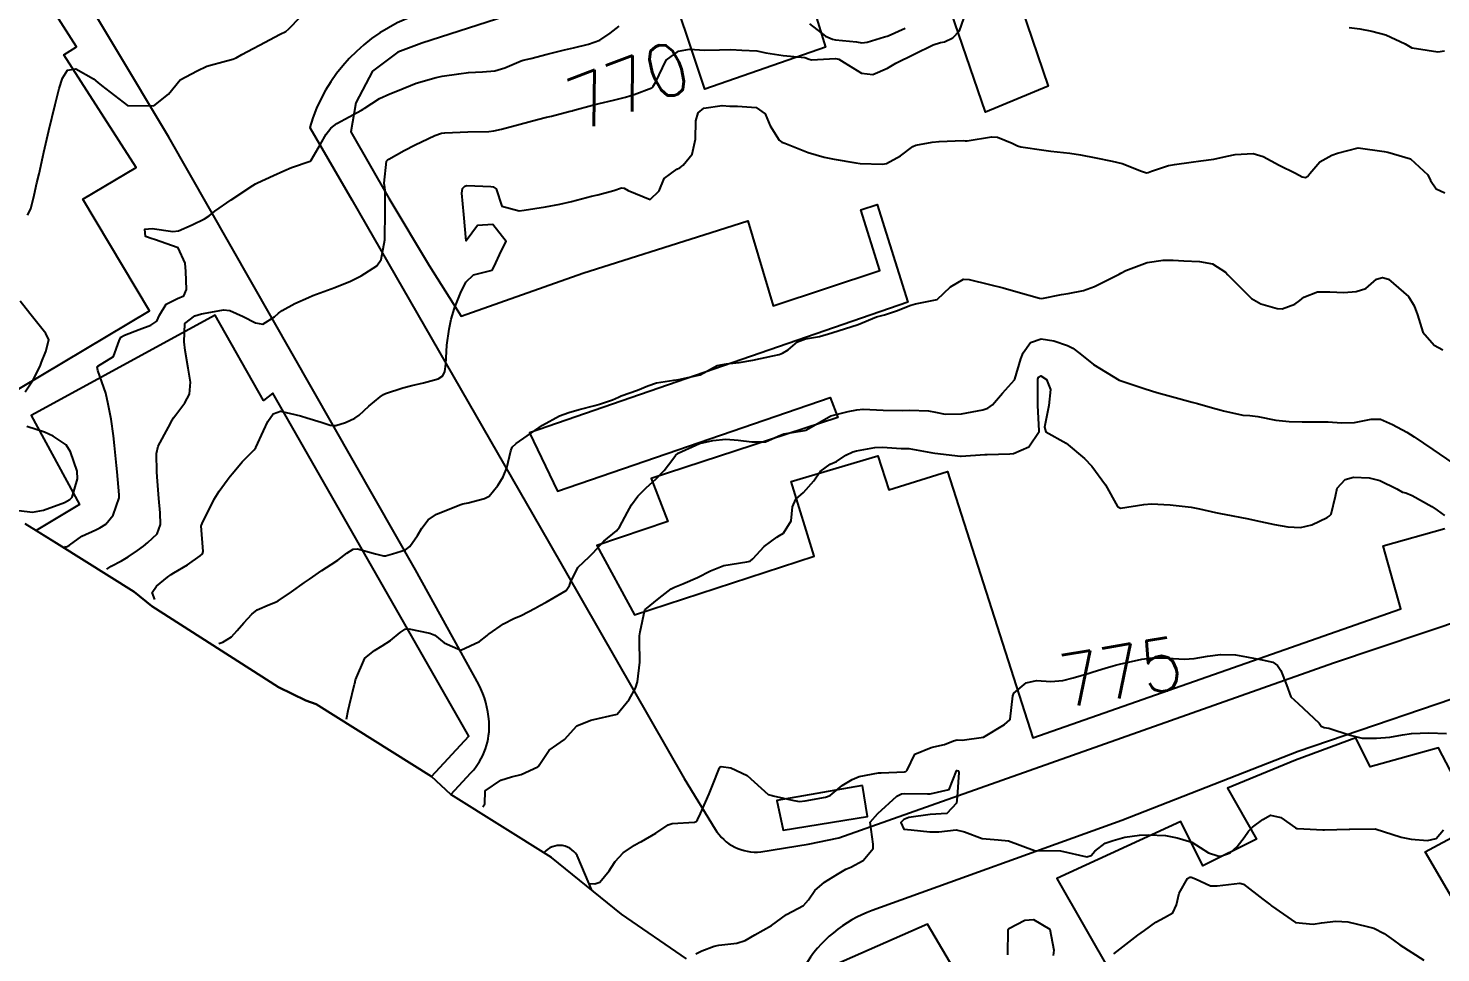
# Model space of a CAD drawing. Header units: metres. Extents: x 318500 to 325275, y 7408834 to 7428799.
# Drawn here: x 322272.1 to 322379.9, y 7421808 to 7421878.7 of the extents above; entities that cross this region are included whole.
import ezdxf
from ezdxf.enums import TextEntityAlignment as Align

# ---------------------------------------------------------------- set-up
doc = ezdxf.new("R2010")
doc.units = ezdxf.units.M
doc.header["$MEASUREMENT"] = 0
for name, color, linetype in [('Area', 45, 'Continuous'), ('Cotas', 45, 'Continuous'), ('Curvas de Nivel 1m', 11, 'Continuous'), ('Curvas de Nivel 5m', 15, 'Continuous'), ('Edificações', 30, 'Continuous'), ('Vias Primárias', 230, 'Continuous')]:
    doc.layers.add(name, color=color, linetype=linetype)
doc.styles.add('Style-STANDARD', font='STANDARD.shx')

msp = doc.modelspace()

# ---------------------------------------------------------------- linework, layer by layer
at = {"layer": 'Area'}
msp.add_lwpolyline([(322322.34, 7421807.56), (322317.37, 7421810.98), (322312.01, 7421815.31), (322304.34, 7421820.13), (322302.86, 7421821.5), (322294.05, 7421827.02), (322293.25, 7421827.3), (322291.18, 7421828.31), (322281.49, 7421834.51), (322280.14, 7421835.61), (322274.42, 7421839.2), (322271.82, 7421840.81)], dxfattribs=at)
at = {"layer": 'Curvas de Nivel 1m', "flags": 128}
for points, elevation in [([(322272.01, 7421864.4), (322272.26, 7421864.87), (322272.51, 7421865.91), (322272.72, 7421866.87), (322272.88, 7421867.56), (322273.17, 7421868.86), (322273.25, 7421869.21), (322273.62, 7421870.86), (322274.12, 7421872.85), (322274.43, 7421874.07), (322274.66, 7421874.85), (322275.06, 7421875.46), (322275.68, 7421875.57), (322277.04, 7421874.81), (322277.38, 7421874.52), (322277.66, 7421874.29), (322279.64, 7421872.78), (322281.64, 7421872.75), (322282.76, 7421873.63), (322283.67, 7421874.72), (322284.96, 7421875.43), (322285.69, 7421875.78), (322287.2, 7421876.19), (322287.69, 7421876.32), (322287.94, 7421876.42), (322288.38, 7421876.66), (322289.23, 7421877.13), (322289.71, 7421877.39), (322291.3, 7421878.21), (322291.72, 7421878.43), (322291.97, 7421878.62), (322292.82, 7421879.52)], 768), ([(322274.83, 7421839.07), (322274.97, 7421839.05), (322275.2, 7421839.18), (322276.15, 7421839.87), (322277.21, 7421840.35), (322277.53, 7421840.49), (322277.98, 7421840.79), (322278.55, 7421841.47), (322279, 7421842.78), (322279.01, 7421843.02), (322278.85, 7421844.78), (322278.8, 7421845.26), (322278.64, 7421846.79), (322278.56, 7421847.53), (322278.38, 7421848.79), (322278.17, 7421849.96), (322277.99, 7421850.79), (322277.38, 7421852.51), (322277.32, 7421852.8), (322277.38, 7421852.86), (322278.58, 7421853.59), (322279, 7421854.78), (322279.12, 7421855.07), (322279.41, 7421855.22), (322280.53, 7421855.65), (322281.42, 7421855.99), (322281.88, 7421856.29), (322282.08, 7421856.74), (322282.58, 7421857.59), (322283.45, 7421858.02), (322283.94, 7421858.22), (322284.15, 7421858.71), (322284.1, 7421860.09), (322284.05, 7421860.71), (322283.5, 7421861.9), (322281.71, 7421862.54), (322281.51, 7421862.58), (322281.02, 7421862.76), (322280.97, 7421863.31), (322281.52, 7421863.37), (322283.1, 7421863.14), (322283.52, 7421863.19), (322284.58, 7421863.65), (322285.53, 7421864.11), (322285.88, 7421864.35), (322286.31, 7421864.69), (322287.55, 7421865.57), (322289.2, 7421866.65), (322289.42, 7421866.78), (322289.56, 7421866.86), (322290.79, 7421867.41), (322291.58, 7421867.79), (322292.15, 7421868.04), (322293.59, 7421868.51), (322293.64, 7421868.54), (322293.67, 7421868.59), (322294.38, 7421869.81), (322294.82, 7421870.58), (322295.17, 7421871.03), (322295.63, 7421871.39), (322297.52, 7421872.42), (322297.64, 7421872.49), (322297.71, 7421872.54), (322298.87, 7421873.3), (322299.66, 7421873.66), (322300.26, 7421873.9), (322301.67, 7421874.49), (322303.22, 7421874.92), (322303.68, 7421875.01), (322304.93, 7421875.19), (322305.68, 7421875.29), (322306.76, 7421875.35), (322307.69, 7421875.42), (322308.45, 7421875.64), (322309.7, 7421876.18), (322309.85, 7421876.23), (322310.44, 7421876.37), (322311.7, 7421876.69), (322313.02, 7421877.02), (322313.71, 7421877.19), (322314.85, 7421877.45), (322315.71, 7421877.76), (322316.51, 7421878.29), (322317.18, 7421878.83)], 769), ([(322331.73, 7421879), (322332.95, 7421878.07), (322333.49, 7421877.84), (322333.72, 7421877.8), (322335.32, 7421877.64), (322335.72, 7421877.57), (322336.12, 7421877.62), (322337.45, 7421878.01), (322337.66, 7421878.07), (322337.72, 7421878.09), (322339.04, 7421878.68)], 769), ([(322281.72, 7421835.02), (322281.53, 7421835.55), (322281.85, 7421836.04), (322282.7, 7421836.73), (322282.96, 7421836.93), (322283.17, 7421837.06), (322284.21, 7421837.68), (322285.18, 7421838.36), (322285.36, 7421838.52), (322285.42, 7421838.7), (322285.27, 7421840.65), (322285.28, 7421840.7), (322285.34, 7421840.82), (322286.26, 7421842.68), (322286.64, 7421843.29), (322287.26, 7421844.15), (322287.49, 7421844.45), (322287.66, 7421844.66), (322288.4, 7421845.53), (322289.3, 7421846.45), (322289.39, 7421846.55), (322289.44, 7421846.64), (322290.03, 7421847.91), (322290.35, 7421848.63), (322290.75, 7421849.21), (322291.33, 7421849.42), (322292.86, 7421849.06), (322293.32, 7421848.91), (322294.43, 7421848.57), (322295.11, 7421848.35), (322295.32, 7421848.31), (322295.56, 7421848.31), (322296.28, 7421848.55), (322297, 7421848.87), (322297.33, 7421849.1), (322298.08, 7421849.79), (322298.94, 7421850.52), (322299.18, 7421850.69), (322299.35, 7421850.77), (322300.67, 7421851.19), (322301.36, 7421851.37), (322302.25, 7421851.58), (322303.37, 7421851.89), (322303.71, 7421852.12), (322303.86, 7421852.45), (322303.94, 7421853.01), (322304.03, 7421854.45), (322304.2, 7421855.67), (322304.36, 7421856.45), (322304.6, 7421857.29), (322305.08, 7421858.44), (322305.47, 7421859.26), (322306.06, 7421859.84), (322307.48, 7421860.19), (322307.61, 7421860.41), (322308.21, 7421861.69), (322308.56, 7421862.39), (322307.53, 7421863.67), (322306.36, 7421863.59), (322305.51, 7421862.43), (322305.32, 7421864.43), (322305.18, 7421866.06), (322305.23, 7421866.44), (322305.4, 7421866.6), (322305.56, 7421866.65), (322307.38, 7421866.59), (322307.56, 7421866.56), (322307.8, 7421866.41), (322308.22, 7421865.08), (322309.54, 7421864.73), (322309.94, 7421864.77), (322311.55, 7421865.02), (322312.66, 7421865.23), (322313.55, 7421865.44), (322315.07, 7421865.83), (322315.56, 7421865.94), (322316.78, 7421866.28), (322317.37, 7421866.47), (322317.56, 7421866.46), (322317.87, 7421866.27), (322319.55, 7421865.58), (322320.24, 7421866.24), (322320.63, 7421867.18), (322321.59, 7421867.9), (322321.81, 7421868), (322322.08, 7421868.21), (322322.75, 7421869.05), (322323.02, 7421870.2), (322323.03, 7421871.6), (322323.22, 7421872.2), (322323.65, 7421872.57), (322325.06, 7421872.76), (322325.65, 7421872.73), (322326.22, 7421872.73), (322327.65, 7421872.61), (322328.34, 7421872.13), (322328.73, 7421871.22), (322329.4, 7421870.11), (322329.62, 7421869.98), (322329.84, 7421869.88), (322331.61, 7421869.19), (322332.85, 7421868.83), (322333.6, 7421868.66), (322335.25, 7421868.38), (322335.59, 7421868.34), (322337.31, 7421868.3), (322337.6, 7421868.35), (322338.66, 7421868.93), (322339.61, 7421869.63), (322339.84, 7421869.75), (322341.09, 7421869.96), (322341.62, 7421870.03), (322343.46, 7421870.1), (322343.62, 7421870.08), (322343.77, 7421870.08), (322345.62, 7421870.37), (322346.08, 7421870.34), (322347.21, 7421869.88), (322347.62, 7421869.68), (322347.87, 7421869.61), (322349.61, 7421869.37), (322350.16, 7421869.29), (322351.61, 7421869.12), (322352.43, 7421868.99), (322353.6, 7421868.77), (322354.85, 7421868.52), (322355.6, 7421868.33), (322357.09, 7421867.75), (322357.47, 7421867.62), (322357.59, 7421867.65), (322357.83, 7421867.74), (322359.13, 7421868.18), (322359.6, 7421868.26), (322360.86, 7421868.43), (322361.6, 7421868.53), (322362.6, 7421868.68), (322363.61, 7421868.9), (322364.23, 7421869.03), (322365.61, 7421869.11), (322366.36, 7421868.87), (322367.6, 7421868.2), (322368.83, 7421867.59), (322369.34, 7421867.33), (322369.59, 7421867.27), (322369.78, 7421867.38), (322369.94, 7421867.58), (322370.7, 7421868.47), (322371.61, 7421868.98), (322372.05, 7421869.12), (322373.62, 7421869.53), (322375.62, 7421869.25), (322375.9, 7421869.21), (322377.61, 7421868.69), (322378.94, 7421867.46), (322379.16, 7421867.03), (322379.58, 7421866.41), (322380.24, 7421866.1)], 771), ([(322286.62, 7421831.66), (322286.92, 7421831.76), (322287.58, 7421832.18), (322288.02, 7421832.66), (322288.52, 7421833.25), (322289.13, 7421833.91), (322289.55, 7421834.22), (322290.47, 7421834.63), (322290.95, 7421834.81), (322291.14, 7421834.91), (322292.15, 7421835.61), (322293.16, 7421836.32), (322293.53, 7421836.58), (322294.49, 7421837.25), (322295.18, 7421837.69), (322295.71, 7421838.03), (322296.4, 7421838.55), (322296.86, 7421838.88), (322297.2, 7421838.9), (322298.58, 7421838.52), (322299.19, 7421838.37), (322299.33, 7421838.37), (322299.88, 7421838.5), (322300.86, 7421838.82), (322301.2, 7421839.08), (322301.78, 7421839.91), (322302.12, 7421840.47), (322302.6, 7421841.1), (322303.23, 7421841.55), (322305.1, 7421842.29), (322305.24, 7421842.33), (322305.65, 7421842.42), (322306.91, 7421842.74), (322307.25, 7421842.93), (322307.92, 7421843.73), (322308.32, 7421844.39), (322308.6, 7421845.07), (322308.9, 7421846.38), (322309.02, 7421846.67), (322309.31, 7421846.95), (322311.32, 7421848.35), (322312.62, 7421849.05), (322313.33, 7421849.3), (322314.13, 7421849.53), (322315.34, 7421849.85), (322315.69, 7421849.95), (322316.67, 7421850.28), (322317.14, 7421850.49), (322317.35, 7421850.59), (322318.59, 7421851.03), (322319.37, 7421851.35), (322320.03, 7421851.58), (322321.37, 7421851.78), (322321.75, 7421851.83), (322323.38, 7421852.19), (322324.66, 7421852.91), (322325.39, 7421853.02), (322326.36, 7421853.12), (322327.39, 7421853.31), (322328.91, 7421853.63), (322329.4, 7421853.75), (322329.66, 7421853.84), (322330.09, 7421854.1), (322330.81, 7421854.7), (322331.42, 7421854.93), (322332.48, 7421855.13), (322333.42, 7421855.4), (322335.43, 7421856.03), (322336.83, 7421856.62), (322337.44, 7421856.77), (322338.36, 7421857.09), (322339.45, 7421857.51), (322339.82, 7421857.61), (322341.46, 7421857.95), (322342.5, 7421858.92), (322343.48, 7421859.5), (322343.92, 7421859.48), (322345.48, 7421859.09), (322346.51, 7421858.85), (322347.47, 7421858.56), (322349.28, 7421858.04), (322349.46, 7421858.03), (322350.98, 7421858.32), (322351.47, 7421858.4), (322352.65, 7421858.63), (322353.48, 7421858.95), (322354.05, 7421859.22), (322355.17, 7421859.77), (322355.37, 7421859.89), (322355.49, 7421859.96), (322355.89, 7421860.16), (322357.5, 7421860.78), (322358.74, 7421860.96), (322359.5, 7421860.94), (322360.31, 7421860.89), (322361.5, 7421860.85), (322362.51, 7421860.68), (322363.49, 7421860.03), (322363.67, 7421859.84), (322363.85, 7421859.65), (322365.47, 7421858.01), (322366.18, 7421857.62), (322367.45, 7421857.26), (322367.83, 7421857.23), (322368.8, 7421857.59), (322369.18, 7421857.87), (322369.47, 7421858.12), (322370.51, 7421858.53), (322371.47, 7421858.53), (322372.53, 7421858.49), (322373.48, 7421858.55), (322374.21, 7421858.78), (322375.02, 7421859.51), (322375.49, 7421859.62), (322375.95, 7421859.5), (322377.47, 7421858.17), (322377.91, 7421857.47), (322378.15, 7421856.77), (322378.57, 7421855.46), (322379.42, 7421854.46), (322380.08, 7421854.11)], 772), ([(322271.83, 7421850.88), (322272.43, 7421851.8), (322272.97, 7421852.86), (322273.07, 7421853.17), (322273.39, 7421853.97), (322273.62, 7421854.86), (322273.41, 7421855.35), (322272.19, 7421856.87), (322271.44, 7421857.83)], 768), ([(322296.35, 7421825.88), (322296.5, 7421826.55), (322296.6, 7421826.98), (322296.98, 7421828.54), (322296.99, 7421828.61), (322297.06, 7421828.89), (322297.77, 7421830.53), (322298.49, 7421831.12), (322299.09, 7421831.47), (322299.72, 7421831.88), (322300.46, 7421832.49), (322300.85, 7421832.75), (322301.11, 7421832.77), (322302.72, 7421832.46), (322303.11, 7421832.29), (322303.82, 7421831.72), (322305.09, 7421831.16), (322306.51, 7421831.81), (322307.11, 7421832.28), (322307.17, 7421832.34), (322307.26, 7421832.4), (322308.34, 7421833.17), (322309.13, 7421833.57), (322309.7, 7421833.81), (322310.78, 7421834.36), (322311.14, 7421834.56), (322311.62, 7421834.82), (322313.15, 7421835.7), (322313.39, 7421836.09), (322313.46, 7421836.32), (322314.03, 7421837.46), (322314.92, 7421838.3), (322315.06, 7421838.43), (322315.19, 7421838.59), (322316.02, 7421839.48), (322316.98, 7421840.27), (322317.22, 7421840.55), (322317.81, 7421841.69), (322318.14, 7421842.26), (322318.61, 7421842.91), (322319.26, 7421843.55), (322320.02, 7421844.24), (322320.62, 7421844.89), (322321.29, 7421845.74), (322321.49, 7421846.03), (322321.7, 7421846.21), (322323.31, 7421846.94), (322324.33, 7421847.16), (322325.32, 7421847.27), (322326.27, 7421847.2), (322327.31, 7421847.06), (322328.36, 7421847.08), (322329.32, 7421847.49), (322329.76, 7421847.67), (322331.33, 7421847.94), (322331.45, 7421847.97), (322331.67, 7421848.08), (322333.34, 7421849.06), (322334.68, 7421849.38), (322335.34, 7421849.51), (322335.81, 7421849.57), (322337.34, 7421849.48), (322338.82, 7421849.46), (322339.35, 7421849.48), (322340.82, 7421849.43), (322341.34, 7421849.33), (322342.09, 7421849.19), (322343.34, 7421849.2), (322344.96, 7421849.52), (322345.35, 7421849.65), (322345.71, 7421849.89), (322346.46, 7421850.79), (322347.38, 7421851.81), (322347.4, 7421851.85), (322347.4, 7421851.87), (322347.85, 7421853.42), (322348.03, 7421853.86), (322348.61, 7421854.66), (322349.42, 7421854.95), (322350.38, 7421854.79), (322351.42, 7421854.43), (322351.83, 7421854.23), (322352.36, 7421853.81), (322353.4, 7421852.99), (322355.38, 7421851.77), (322357.37, 7421851.11), (322358.26, 7421850.84), (322359.36, 7421850.53), (322360.94, 7421850.11), (322361.35, 7421850), (322362.49, 7421849.67), (322363.17, 7421849.48), (322363.35, 7421849.43), (322364.81, 7421849.1), (322365.34, 7421849.07), (322365.97, 7421849), (322367.34, 7421848.73), (322368.36, 7421848.62), (322369.34, 7421848.59), (322370.37, 7421848.59), (322371.34, 7421848.6), (322372.35, 7421848.53), (322373.34, 7421848.54), (322374.63, 7421848.8), (322375.34, 7421848.79), (322376.25, 7421848.4), (322377.33, 7421847.81), (322377.9, 7421847.46), (322379.32, 7421846.49), (322380.85, 7421845.43)], 773), ([(322306.78, 7421819.17), (322306.93, 7421819.41), (322306.95, 7421820.4), (322308.14, 7421821.21), (322308.97, 7421821.46), (322309.69, 7421821.65), (322310.98, 7421822.23), (322311.04, 7421822.29), (322311.07, 7421822.35), (322311.83, 7421823.5), (322313.01, 7421824.32), (322313.95, 7421825.38), (322315.02, 7421825.8), (322317.03, 7421826.27), (322317.94, 7421827.37), (322318.44, 7421828.25), (322318.59, 7421828.72), (322318.77, 7421830.24), (322318.74, 7421831.88), (322318.75, 7421832.25), (322318.8, 7421832.56), (322319.14, 7421834.24), (322320.25, 7421835.13), (322321.16, 7421835.84), (322321.41, 7421835.97), (322322.04, 7421836.21), (322323.18, 7421836.7), (322324.15, 7421837.21), (322325.18, 7421837.62), (322326.94, 7421837.89), (322327.19, 7421837.95), (322327.4, 7421838.14), (322328.26, 7421839.07), (322329.22, 7421839.78), (322329.43, 7421839.9), (322329.73, 7421840.1), (322330.32, 7421841.02), (322330.42, 7421842.1), (322330.67, 7421842.68), (322331.26, 7421843.2), (322332.06, 7421844.08), (322332.54, 7421844.81), (322333.29, 7421845.37), (322333.78, 7421845.56), (322334.5, 7421846.04), (322335.03, 7421846.31), (322335.31, 7421846.39), (322336.7, 7421846.63), (322337.31, 7421846.65), (322338.73, 7421846.57), (322339.31, 7421846.56), (322341, 7421846.26), (322341.3, 7421846.2), (322343.26, 7421845.97), (322343.3, 7421845.97), (322345.11, 7421846.1), (322345.3, 7421846.11), (322347.02, 7421846.16), (322347.3, 7421846.19), (322348.48, 7421846.7), (322349.26, 7421847.85), (322349.27, 7421847.91), (322349.16, 7421849.85), (322349.16, 7421850.04), (322349.17, 7421851.85), (322349.22, 7421852.02), (322349.38, 7421852.12), (322349.82, 7421851.84), (322350.12, 7421851.08), (322349.99, 7421849.84), (322349.67, 7421848.18), (322349.77, 7421847.84), (322351.32, 7421846.96), (322352.72, 7421845.8), (322353.29, 7421845.21), (322354.32, 7421843.78), (322355.25, 7421842.12), (322355.47, 7421841.99), (322357.26, 7421842.29), (322357.85, 7421842.32), (322359.26, 7421842.26), (322360.88, 7421842.07), (322361.25, 7421842), (322361.51, 7421841.95), (322362.74, 7421841.67), (322363.25, 7421841.56), (322363.38, 7421841.53), (322365.24, 7421841.19), (322365.8, 7421841.06), (322367.24, 7421840.75), (322368.25, 7421840.58), (322369.23, 7421840.53), (322370.08, 7421840.73), (322371.25, 7421841.3), (322371.41, 7421841.39), (322371.57, 7421841.55), (322371.89, 7421842.92), (322372.03, 7421843.54), (322372.62, 7421844.2), (322373.28, 7421844.38), (322374.46, 7421844.33), (322375.28, 7421844.11), (322376.57, 7421843.48), (322377.02, 7421843.23), (322377.27, 7421843.16), (322377.76, 7421842.97), (322379.26, 7421842.12), (322379.67, 7421841.86), (322380.23, 7421841.44)], 774), ([(322271.34, 7421841.83), (322272.39, 7421841.7), (322273.23, 7421841.86), (322274.83, 7421842.43), (322275.24, 7421842.66), (322275.41, 7421842.83), (322275.83, 7421844.25), (322275.78, 7421844.82), (322275.29, 7421846.3), (322274.94, 7421846.84), (322273.97, 7421847.51), (322273.31, 7421847.8), (322271.95, 7421848.23)], 768), ([(322323.03, 7421807.95), (322323.5, 7421808.18), (322324.44, 7421808.52), (322324.8, 7421808.6), (322326.18, 7421808.76), (322326.8, 7421808.97), (322327.55, 7421809.39), (322328.82, 7421810.11), (322329.96, 7421810.96), (322330.84, 7421811.4), (322331.27, 7421811.65), (322331.64, 7421812.07), (322332.14, 7421812.78), (322332.86, 7421813.43), (322333.87, 7421814.04), (322334.5, 7421814.41), (322334.88, 7421814.57), (322335.83, 7421815.08), (322336.59, 7421816), (322336.58, 7421816.33), (322336.36, 7421818.01), (322336.94, 7421818.67), (322338.38, 7421819.99), (322338.76, 7421820.18), (322338.95, 7421820.2), (322340.74, 7421820.17), (322340.95, 7421820.16), (322342.39, 7421820.5), (322342.95, 7421821.93), (322342.96, 7421821.95), (322342.98, 7421821.95), (322343.09, 7421821.93), (322343.12, 7421821.79), (322343.01, 7421819.93), (322342.95, 7421819.45), (322342.2, 7421818.68), (322340.94, 7421818.58), (322339.31, 7421818.35), (322338.93, 7421818.21), (322338.71, 7421817.98), (322338.92, 7421817.48), (322339.48, 7421817.41), (322340.92, 7421817.26), (322341.6, 7421817.26), (322342.92, 7421817.41), (322343.56, 7421817.28), (322344.91, 7421816.77), (322346.14, 7421816.66), (322346.91, 7421816.58), (322348.9, 7421815.85), (322350.9, 7421815.82), (322352.89, 7421815.35), (322353.23, 7421815.46), (322353.52, 7421815.78), (322354.29, 7421816.4), (322354.91, 7421816.6), (322355.81, 7421816.86), (322356.92, 7421817.02), (322357.6, 7421817.05), (322358.92, 7421816.98), (322359.8, 7421816.82), (322360.91, 7421816.47), (322362.2, 7421815.67), (322362.9, 7421815.43), (322363.13, 7421815.42), (322363.84, 7421815.65), (322364.39, 7421816.15), (322364.92, 7421816.84), (322365.24, 7421817.32), (322365.55, 7421817.62), (322366.34, 7421818.21), (322366.94, 7421818.54), (322367.71, 7421818.37), (322368.83, 7421817.58), (322368.93, 7421817.53), (322369, 7421817.51), (322370.93, 7421817.42), (322371.06, 7421817.41), (322372.93, 7421817.46), (322373, 7421817.46), (322374.93, 7421817.5), (322376.92, 7421816.87), (322377.68, 7421816.7), (322378.92, 7421816.61), (322379.59, 7421816.77), (322380.14, 7421817.43)], 776), ([(322354.97, 7421807.94), (322356.81, 7421809.38), (322357.3, 7421809.73), (322358.18, 7421810.37), (322358.84, 7421810.71), (322359.46, 7421811.09), (322359.74, 7421811.7), (322359.96, 7421812.59), (322360.59, 7421813.69), (322360.76, 7421813.8), (322360.87, 7421813.8), (322361.21, 7421813.68), (322362.34, 7421813.14), (322362.86, 7421813.13), (322364.59, 7421813.35), (322364.87, 7421813.28), (322366.35, 7421812.12), (322366.85, 7421811.73), (322366.92, 7421811.68), (322367, 7421811.61), (322368.83, 7421810.35), (322370.18, 7421810.21), (322370.83, 7421810.31), (322371.93, 7421810.44), (322372.83, 7421810.38), (322374.3, 7421810.03), (322374.83, 7421809.9), (322375.6, 7421809.49), (322376.32, 7421808.98), (322376.81, 7421808.64), (322378.64, 7421807.45)], 777), ([(322346.87, 7421807.87), (322346.89, 7421809.8), (322346.94, 7421809.87), (322348.16, 7421810.53), (322348.83, 7421810.58), (322350.08, 7421809.83), (322350.39, 7421808.23), (322350.34, 7421807.83)], 777)]:
    msp.add_lwpolyline(points, dxfattribs=dict(at, elevation=elevation))
at = {"layer": 'Curvas de Nivel 5m', "flags": 128}
for points, elevation in [([(322278.07, 7421837.34), (322278.38, 7421837.58), (322279.18, 7421837.98), (322279.69, 7421838.27), (322280.4, 7421838.76), (322280.85, 7421839.1), (322281.2, 7421839.37), (322281.9, 7421840.05), (322282.15, 7421840.74), (322282.14, 7421841.65), (322282.03, 7421842.74), (322281.93, 7421844.07), (322281.88, 7421844.74), (322281.86, 7421846.17), (322281.99, 7421846.74), (322282.76, 7421848.18), (322283.04, 7421848.72), (322283.15, 7421848.9), (322283.33, 7421849.14), (322284.01, 7421850.05), (322284.36, 7421850.71), (322284.44, 7421851.63), (322284.28, 7421852.71), (322284.05, 7421854.06), (322283.96, 7421854.71), (322284.02, 7421856.11), (322284.78, 7421856.71), (322285.29, 7421856.84), (322285.43, 7421856.88), (322286.96, 7421857.15), (322287.44, 7421857.11), (322288.48, 7421856.65), (322289.42, 7421856.17), (322289.98, 7421856.07), (322290.86, 7421856.63), (322291.16, 7421856.9), (322291.44, 7421857.1), (322292.42, 7421857.63), (322293.45, 7421858.09), (322293.79, 7421858.25), (322294.63, 7421858.57), (322295.46, 7421858.86), (322296.67, 7421859.35), (322297.47, 7421859.76), (322298.67, 7421860.52), (322299.01, 7421861), (322299.29, 7421862.51), (322299.3, 7421862.73), (322299.32, 7421864.51), (322299.31, 7421866.27), (322299.29, 7421866.51), (322299.25, 7421866.83), (322299.41, 7421868.51), (322299.5, 7421868.6), (322299.59, 7421868.66), (322300.77, 7421869.33), (322301.61, 7421869.77), (322302.1, 7421870), (322303.12, 7421870.47), (322303.62, 7421870.65), (322303.86, 7421870.69), (322305.62, 7421870.77), (322307.24, 7421870.79), (322307.62, 7421870.83), (322308.19, 7421870.97), (322309.63, 7421871.34), (322310.96, 7421871.69), (322311.64, 7421871.87), (322312.02, 7421871.96), (322313.45, 7421872.33), (322313.6, 7421872.37), (322313.64, 7421872.38), (322315.16, 7421872.79), (322315.65, 7421872.92), (322316.75, 7421873.19), (322317.66, 7421873.41), (322318.32, 7421873.6), (322319.67, 7421874.11), (322319.74, 7421874.18), (322319.78, 7421874.25), (322319.95, 7421874.53), (322320.77, 7421876.23), (322321.71, 7421876.92), (322322.57, 7421877.07), (322323.71, 7421877.01), (322324.85, 7421877.03), (322325.71, 7421877.05), (322326.56, 7421877.01), (322327.71, 7421876.94), (322328.38, 7421876.8), (322329.7, 7421876.58), (322331.37, 7421876.43), (322331.7, 7421876.3), (322331.88, 7421876.27), (322333.7, 7421876.36), (322333.96, 7421876.32), (322334.38, 7421876.05), (322335.69, 7421875.23), (322336.57, 7421875.13), (322337.69, 7421875.63), (322337.93, 7421875.77), (322338.32, 7421876), (322339.71, 7421876.7), (322341.17, 7421877.41), (322341.72, 7421877.58), (322342.03, 7421877.64), (322342.66, 7421877.94), (322343.19, 7421878.47), (322343.69, 7421879.93)], 770), ([(322372.93, 7421878.73), (322373.74, 7421878.64), (322374.68, 7421878.46), (322375.74, 7421878.17), (322377.22, 7421877.49), (322377.73, 7421877.19), (322378.08, 7421877.12), (322379.72, 7421876.86), (322380.21, 7421876.96)], 770), ([(322314.82, 7421813.32), (322315.34, 7421813.3), (322315.71, 7421813.43), (322316.41, 7421814.28), (322316.59, 7421814.56), (322316.88, 7421815), (322317.48, 7421815.67), (322318.35, 7421816.25), (322318.71, 7421816.44), (322318.9, 7421816.53), (322319.98, 7421817.16), (322320.92, 7421817.8), (322321.23, 7421817.91), (322322.93, 7421818.01), (322323.06, 7421818.05), (322323.18, 7421818.19), (322323.41, 7421818.66), (322324.05, 7421820.17), (322324.31, 7421820.82), (322324.84, 7421822.16), (322324.9, 7421822.24), (322324.98, 7421822.25), (322325.71, 7421822.15), (322326.97, 7421821.56), (322328.57, 7421820.12), (322328.88, 7421820.04), (322328.95, 7421820.03), (322330.53, 7421819.67), (322330.95, 7421819.59), (322331.39, 7421819.63), (322332.95, 7421819.91), (322333.31, 7421820.05), (322334.21, 7421820.8), (322334.97, 7421821.27), (322335.51, 7421821.49), (322336.98, 7421821.77), (322337.2, 7421821.78), (322338.98, 7421821.84), (322339.09, 7421821.87), (322339.19, 7421821.98), (322339.77, 7421823.19), (322341.01, 7421823.71), (322341.21, 7421823.75), (322342.03, 7421823.94), (322342.72, 7421824.23), (322343.01, 7421824.3), (322343.37, 7421824.28), (322345.02, 7421824.5), (322346.61, 7421825.46), (322347.03, 7421825.82), (322347.06, 7421825.84), (322347.06, 7421825.87), (322347.25, 7421827.67), (322347.34, 7421827.87), (322348.28, 7421828.65), (322349.07, 7421828.83), (322350.15, 7421828.75), (322351.08, 7421828.82), (322351.85, 7421829.03), (322353.08, 7421829.4), (322353.38, 7421829.49), (322354.31, 7421829.78), (322354.91, 7421829.96), (322355.09, 7421830.01), (322355.41, 7421830.09), (322357.1, 7421830.45), (322357.93, 7421830.56), (322359.1, 7421830.54), (322360.34, 7421830.46), (322361.1, 7421830.51), (322362.12, 7421830.69), (322363.1, 7421830.82), (322364.26, 7421830.8), (322365.1, 7421830.65), (322366.3, 7421830.42), (322367.1, 7421830.24), (322367.46, 7421829.97), (322367.71, 7421829.6), (322368.16, 7421828.51), (322368.47, 7421827.59), (322369.05, 7421827.07), (322370.64, 7421825.56), (322370.81, 7421825.34), (322371.03, 7421825.24), (322371.39, 7421825.18), (322373.02, 7421824.65), (322373.93, 7421824.43), (322375.02, 7421824.42), (322376.04, 7421824.51), (322377.02, 7421824.67), (322377.7, 7421824.79), (322379.02, 7421824.82), (322380.38, 7421824.78)], 775)]:
    msp.add_lwpolyline(points, dxfattribs=dict(at, elevation=elevation))
at = {"layer": 'Edificações'}
for points in [[(322263.3, 7421846.34), (322281.31, 7421857.08), (322276.23, 7421865.61), (322280.31, 7421868.04), (322274.78, 7421876.64), (322275.73, 7421877.25), (322262.43, 7421898.1)], [(322346.31, 7421884.98), (322349.94, 7421874.26), (322345.16, 7421872.25), (322339.01, 7421890.25)], [(322329.92, 7421887.13), (322332.94, 7421877.23), (322323.72, 7421874.01), (322320.58, 7421883.5), (322302.11, 7421877.53), (322300.27, 7421876.85), (322298.34, 7421875.4), (322297.08, 7421872.98), (322296.69, 7421870.75), (322299.59, 7421865.7), (322302.68, 7421860.55), (322305.11, 7421856.68), (322314.41, 7421859.97), (322324.2, 7421863.07), (322327.01, 7421863.95), (322328.95, 7421857.45), (322337.09, 7421860.16), (322335.64, 7421864.81), (322336.9, 7421865.2), (322339.22, 7421857.74), (322310.35, 7421847.75), (322312.48, 7421843.3), (322333.3, 7421850.46), (322333.88, 7421848.92), (322319.64, 7421844.27), (322320.9, 7421840.98), (322315.48, 7421839.14), (322318.35, 7421833.86), (322332.08, 7421838.34), (322330.31, 7421844.05), (322336.94, 7421846.01), (322337.78, 7421843.4), (322342.26, 7421844.8), (322348.78, 7421824.45), (322376.88, 7421834.31), (322375.54, 7421839.13), (322380.25, 7421840.44)], [(322403.61, 7421804.6), (322400.72, 7421809.66), (322397.06, 7421807.56), (322393.74, 7421813.37), (322387.51, 7421809.8), (322385.88, 7421812.69), (322381.85, 7421810.42), (322378.73, 7421815.75), (322381.45, 7421817.2), (322382.05, 7421816.09), (322383.33, 7421816.86), (322379.75, 7421823.68), (322374.55, 7421822.24), (322373.45, 7421824.45), (322368.85, 7421822.75), (322363.64, 7421820.61), (322365.86, 7421816.7), (322361.77, 7421814.66), (322360.07, 7421818.06), (322350.6, 7421813.71), (322361.17, 7421795.23)], [(322352.48, 7421790.29), (322340.73, 7421810.21), (322333.74, 7421807.14)]]:
    msp.add_lwpolyline(points, dxfattribs=at)
for points in [[(322302.86, 7421821.5), (322305.71, 7421824.59), (322290.74, 7421850.79), (322290.03, 7421850.22), (322286.34, 7421856.75), (322272.29, 7421849.09), (322275.98, 7421842.28), (322272.65, 7421840.3), (322274.42, 7421839.2), (322280.14, 7421835.61), (322281.49, 7421834.51), (322291.18, 7421828.31), (322293.25, 7421827.3), (322294.05, 7421827.02)], [(322335.77, 7421820.82), (322329.23, 7421819.66), (322329.72, 7421817.4), (322336.14, 7421818.44)]]:
    msp.add_lwpolyline(points, close=True, dxfattribs=at)
at = {"layer": 'Vias Primárias'}
for points in [[(323715.64, 7420145.55, 0), (323709.04, 7420132.94)], [(323831.09, 7420001.79, 0), (323833.84, 7420008.44, 0.220888)], [(322304.34, 7421820.13), (322305.87, 7421821.78, 0.208775), (322307.25, 7421825.71, 0.101485), (322306.46, 7421828.52), (322301.63, 7421837.28), (322282.79, 7421870.34), (322270.27, 7421891.3), (322260.75, 7421906.8, 0.043111), (322251.1, 7421919.84, -0.006364), (322240.23, 7421932.48), (322230.98, 7421942.96, 0.451154), (322229.22, 7421942.96), (322223.24, 7421935.21), (322214.54, 7421922.02), (322208.43, 7421911.82), (322203.4, 7421902.44), (322202.31, 7421900.27), (322199.43, 7421892.47)], [(322384.63, 7421908.4), (322366.67, 7421902.47), (322333.62, 7421890.96), (322301.67, 7421879.68, 0.241157), (322293.55, 7421871.1), (322296.77, 7421865.57), (322311.76, 7421839.47), (322322.14, 7421821.35), (322324.51, 7421817.48, 0.286079), (322328.01, 7421815.73), (322331.61, 7421816.33), (322333.95, 7421816.82), (322371.73, 7421830.18), (322416.63, 7421845.27)], [(322412.9, 7421684.13), (322442.21, 7421698.55), (322449.91, 7421702.74, 0.340397), (322456.98, 7421718.78), (322452.49, 7421727.07), (322435.15, 7421755.78), (322422.18, 7421778.52), (322403.63, 7421809.75), (322396.14, 7421823.12, 0.103924), (322392.76, 7421827, 0.23439), (322384.29, 7421828.59), (322369.03, 7421823.41), (322355.57, 7421818.13), (322336.52, 7421811.25, 0.173825), (322331.33, 7421806.97, 0.218962), (322331.13, 7421805.07), (322338, 7421793.4)], [(322315.1, 7421812.81), (322314.06, 7421815.28, 0.56173), (322311.44, 7421815.67, -0.627932)]]:
    msp.add_lwpolyline(points, format="xyb", dxfattribs=at)

# ---------------------------------------------------------------- texts
at = {"layer": 'Cotas', "style": 'Style-STANDARD'}
for s, rotation, p in [('770', 20.8552, (322317.9, 7421874.34, 770)), ('775', 9.6067, (322355.49, 7421829.5, 775))]:
    msp.add_text(s, height=4, rotation=rotation, dxfattribs=at).set_placement(p, align=Align.MIDDLE_CENTER)

doc.saveas('drawing.dxf')
